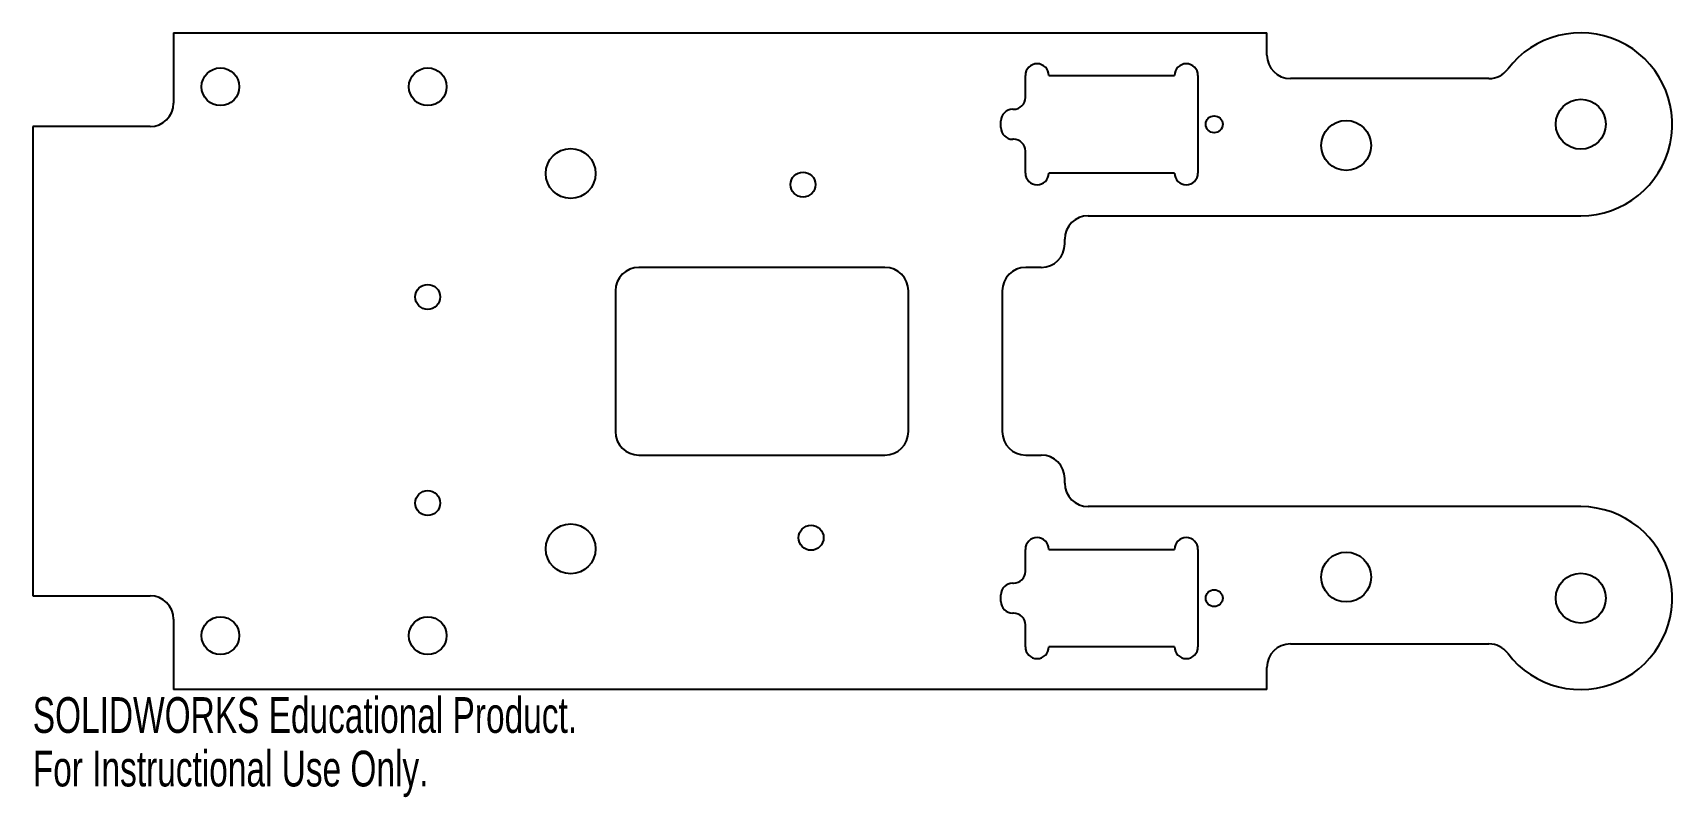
# Model space of a CAD drawing. Header units: inches. Extents: x -5.25 to 3.49, y -2.32 to 1.75.
import ezdxf

# ---------------------------------------------------------------- set-up
doc = ezdxf.new("R2010")
doc.units = ezdxf.units.IN
doc.header["$MEASUREMENT"] = 0
doc.styles.add('SLDTEXTSTYLE0', font='TXT', dxfattribs={"width": 0.7})

msp = doc.modelspace()

# ---------------------------------------------------------------- linework, layer by layer
at = {"color": 7, "linetype": 'Continuous', "lineweight": 25}
for p, q in [((-4.5, 1.75), (-4.5, 1.375)), ((-4.5, 1.75), (1.3278, 1.75)), ((1.3278, 1.6313), (1.3278, 1.75)), ((0.04, 1.405), (0.04, 1.5225)), ((0.165, 1.5225), (0.835, 1.5225)), ((0.96, 1.5225), (0.96, 1.0025)), ((2.5109, 1.5063), (1.4528, 1.5063)), ((-0.0275, 1.3425), (-0.0225, 1.3425)), ((-5.25, 1.25), (-5.25, -1.25)), ((-4.625, 1.25), (-5.25, 1.25)), ((-0.09, 1.245), (-0.09, 1.28)), ((-0.0225, 1.1825), (-0.0275, 1.1825)), ((0.04, 1.0025), (0.04, 1.12)), ((0.835, 1.0025), (0.165, 1.0025)), ((0.375, 0.775), (3, 0.775)), ((0.25, 0.625), (0.25, 0.65)), ((-0.7083, 0.5), (-2.02, 0.5)), ((0.125, 0.5), (0.0417, 0.5)), ((-2.145, 0.375), (-2.145, -0.375)), ((-0.5833, -0.375), (-0.5833, 0.375)), ((-0.0833, 0.375), (-0.0833, -0.375)), ((-2.02, -0.5), (-0.7083, -0.5)), ((0.0417, -0.5), (0.125, -0.5)), ((0.25, -0.65), (0.25, -0.625)), ((3, -0.775), (0.375, -0.775)), ((0.04, -1.12), (0.04, -1.0025)), ((0.165, -1.0025), (0.835, -1.0025)), ((0.96, -1.0025), (0.96, -1.5225)), ((-0.0275, -1.1825), (-0.0225, -1.1825)), ((-5.25, -1.25), (-4.625, -1.25)), ((-0.09, -1.28), (-0.09, -1.245)), ((-4.5, -1.375), (-4.5, -1.75)), ((-0.0225, -1.3425), (-0.0275, -1.3425)), ((0.04, -1.5225), (0.04, -1.405)), ((0.835, -1.5225), (0.165, -1.5225)), ((1.4528, -1.5063), (2.5109, -1.5063)), ((1.3278, -1.75), (1.3278, -1.6313)), ((1.3278, -1.75), (-4.5, -1.75))]:
    msp.add_line(p, q, dxfattribs=at)
for centre, radius in [((-4.25, 1.4625), 0.1005), ((-3.145, 1.4625), 0.1005), ((3, 1.2625), 0.133), ((1.0467, 1.2625), 0.045), ((1.75, 1.15), 0.133), ((-2.3833, 1), 0.133), ((-1.145, 0.941), 0.0665), ((-3.145, 0.3426), 0.0665), ((-3.145, -0.7559), 0.0665), ((-2.3833, -1), 0.133), ((-1.1017, -0.941), 0.0665), ((1.75, -1.15), 0.133), ((3, -1.2625), 0.133), ((1.0467, -1.2625), 0.045), ((-4.25, -1.4625), 0.1005), ((-3.145, -1.4625), 0.1005)]:
    msp.add_circle(centre, radius, dxfattribs=at)
for centre, radius, start, end in [((3, 1.2625), 0.4875, 270, 142.9838), ((0.1025, 1.5225), 0.0625, 0, 180), ((0.8975, 1.5225), 0.0625, 0, 180), ((1.4528, 1.6313), 0.125, 180, 270), ((2.5109, 1.6313), 0.125, 270, 322.9838), ((-0.0225, 1.405), 0.0625, 270, 0), ((-4.625, 1.375), 0.125, 270, 0), ((-0.0275, 1.28), 0.0625, 90, 180), ((-0.0275, 1.245), 0.0625, 180, 270), ((-0.0225, 1.12), 0.0625, 0, 90), ((0.1025, 1.0025), 0.0625, 180, 0), ((0.8975, 1.0025), 0.0625, 180, 0), ((0.375, 0.65), 0.125, 90, 180), ((0.125, 0.625), 0.125, 270, 0), ((-2.02, 0.375), 0.125, 90, 180), ((-0.7083, 0.375), 0.125, 0, 90), ((0.0417, 0.375), 0.125, 90, 180), ((-2.02, -0.375), 0.125, 180, 270), ((-0.7083, -0.375), 0.125, 270, 0), ((0.0417, -0.375), 0.125, 180, 270), ((0.125, -0.625), 0.125, 0, 90), ((0.375, -0.65), 0.125, 180, 270), ((3, -1.2625), 0.4875, 217.0162, 90), ((0.1025, -1.0025), 0.0625, 0, 180), ((0.8975, -1.0025), 0.0625, 0, 180), ((-0.0225, -1.12), 0.0625, 270, 0), ((-0.0275, -1.245), 0.0625, 90, 180), ((-4.625, -1.375), 0.125, 0, 90), ((-0.0275, -1.28), 0.0625, 180, 270), ((-0.0225, -1.405), 0.0625, 0, 90), ((0.1025, -1.5225), 0.0625, 180, 0), ((0.8975, -1.5225), 0.0625, 180, 0), ((1.4528, -1.6313), 0.125, 90, 180), ((2.5109, -1.6313), 0.125, 37.0162, 90)]:
    msp.add_arc(centre, radius, start, end, dxfattribs=at)

# ---------------------------------------------------------------- texts
at = {"color": 7, "linetype": 'Continuous', "char_height": 0.1903, "attachment_point": 1, "style": 'SLDTEXTSTYLE0'}
for s, insert in [('SOLIDWORKS Educational Product.', (-5.25, -1.7901)), ('For Instructional Use Only.', (-5.25, -2.0756))]:
    msp.add_mtext(s, dxfattribs=dict(at, insert=insert))

doc.saveas('drawing.dxf')
